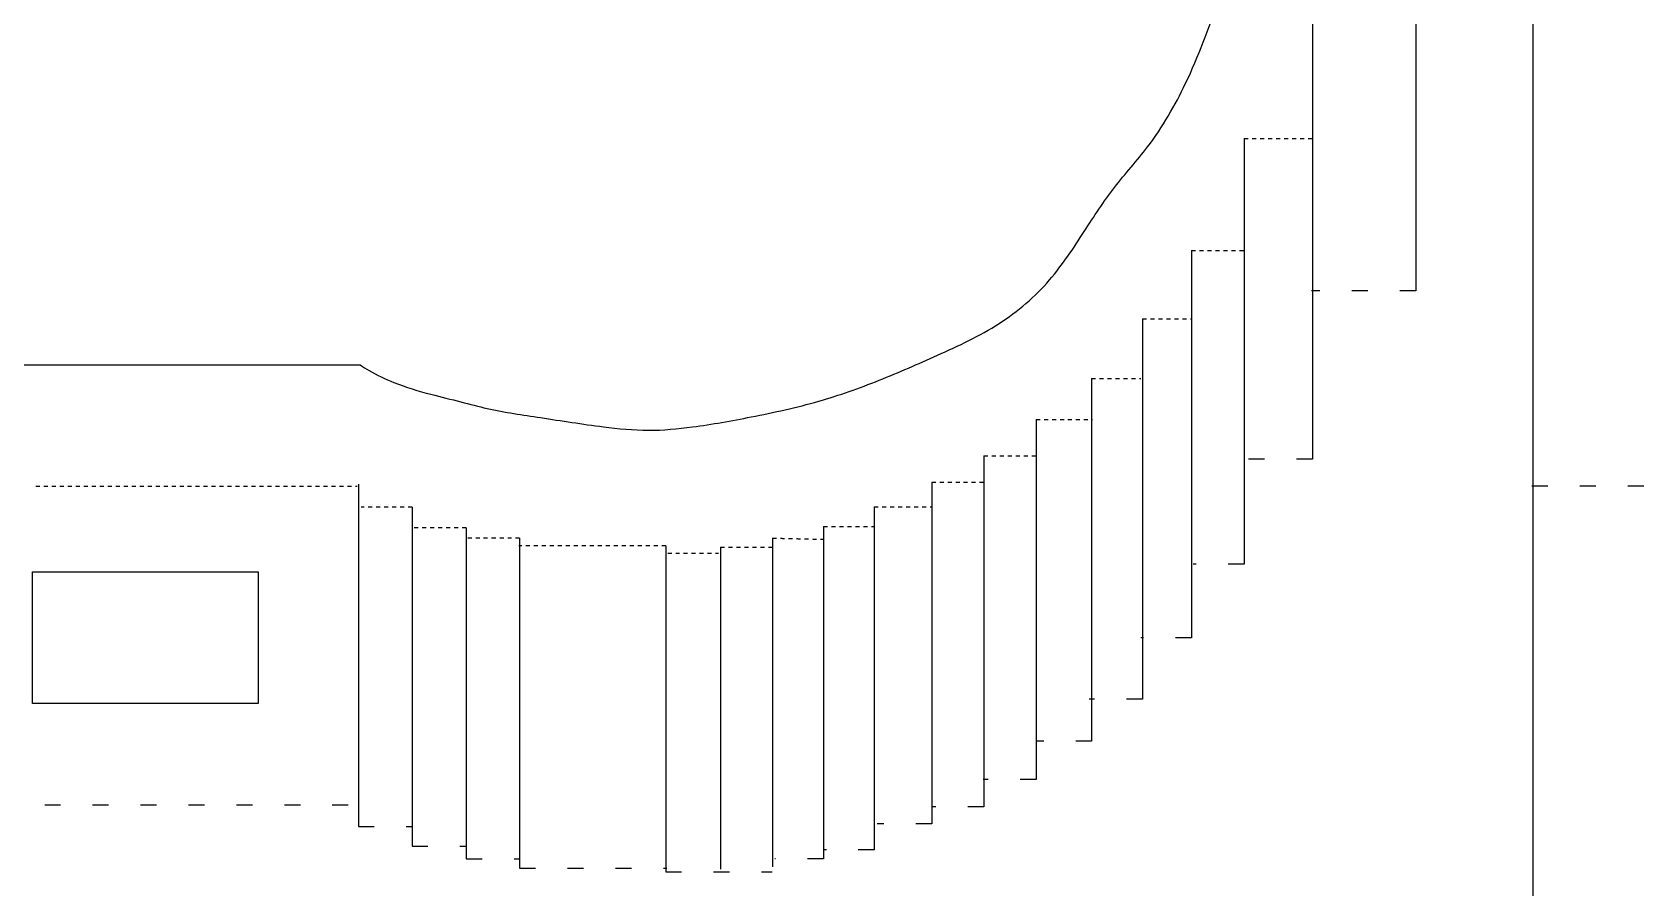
# Model space of a CAD drawing. Extents: x 2 to 209, y 15 to 256.
# Drawn here: x 101.8 to 208.7, y 122.9 to 179.7 of the extents above; entities that cross this region are included whole.
import ezdxf

# ---------------------------------------------------------------- set-up
doc = ezdxf.new("R2010")
doc.units = 0
for name, color, linetype in [('blue', 7, 'CONTINUOUS'), ('Layer_1', 7, 'CONTINUOUS'), ('red', 7, 'CONTINUOUS')]:
    doc.layers.add(name, color=color, linetype=linetype)

msp = doc.modelspace()

# ---------------------------------------------------------------- linework, layer by layer
at = {"layer": 'blue', "color": 5}
for points, knots in [([(187.219, 162.54), (187.117062, 162.54), (186.949778, 162.54), (186.759444, 162.54), (186.671049, 162.54), (186.648, 162.54)], [0, 0, 0, 0, 0.305815, 0.501852, 0.571, 0.571, 0.571, 0.571]), ([(190.401, 162.54), (190.282506, 162.54), (190.045889, 162.54), (189.692556, 162.54), (189.457716, 162.54), (189.341, 162.54)], [0, 0, 0, 0, 0.355481, 0.709852, 1.06, 1.06, 1.06, 1.06]), ([(193.58, 162.54), (193.53558, 162.54), (193.368222, 162.54), (193.014889, 162.54), (192.705975, 162.54), (192.52, 162.54)], [0, 0, 0, 0, 0.133259, 0.502074, 1.06, 1.06, 1.06, 1.06]), ([(183.541, 151.38), (183.405543, 151.38), (183.150556, 151.38), (182.797222, 151.38), (182.579346, 151.38), (182.481, 151.38)], [0, 0, 0, 0, 0.40637, 0.764963, 1.06, 1.06, 1.06, 1.06]), ([(186.721, 151.38), (186.674877, 151.38), (186.504111, 151.38), (186.150778, 151.38), (185.843568, 151.38), (185.661, 151.38)], [0, 0, 0, 0, 0.13837, 0.512296, 1.06, 1.06, 1.06, 1.06]), ([(201.28, 149.605), (201.323605, 149.605), (201.489333, 149.605), (201.842667, 149.605), (202.152395, 149.605), (202.34, 149.605)], [0, 0, 0, 0, 0.130815, 0.497185, 1.06, 1.06, 1.06, 1.06]), ([(204.46, 149.605), (204.57621, 149.605), (204.810556, 149.605), (205.164222, 149.605), (205.401679, 149.605), (205.521, 149.605)], [0, 0, 0, 0, 0.34863, 0.703037, 1.061, 1.061, 1.061, 1.061]), ([(207.64, 149.605), (207.763753, 149.605), (208.005556, 149.605), (208.358889, 149.605), (208.588469, 149.605), (208.7, 149.605)], [0, 0, 0, 0, 0.371259, 0.725407, 1.06, 1.06, 1.06, 1.06]), ([(179.006, 144.404), (178.968531, 144.404), (178.907222, 144.404), (178.837556, 144.404), (178.805358, 144.404), (178.797, 144.404)], [0, 0, 0, 0, 0.112407, 0.183926, 0.209, 0.209, 0.209, 0.209]), ([(182.187, 144.404), (182.139012, 144.404), (181.964444, 144.404), (181.610778, 144.404), (181.305099, 144.404), (181.126, 144.404)], [0, 0, 0, 0, 0.143963, 0.523704, 1.061, 1.061, 1.061, 1.061]), ([(175.52, 139.521), (175.488753, 139.521), (175.437889, 139.521), (175.380222, 139.521), (175.353802, 139.521), (175.347, 139.521)], [0, 0, 0, 0, 0.093741, 0.152593, 0.173, 0.173, 0.173, 0.173]), ([(178.699, 139.521), (178.651025, 139.521), (178.476556, 139.521), (178.123222, 139.521), (177.817864, 139.521), (177.639, 139.521)], [0, 0, 0, 0, 0.143926, 0.523407, 1.06, 1.06, 1.06, 1.06]), ([(172.265, 135.452), (172.203074, 135.452), (172.101222, 135.452), (171.985222, 135.452), (171.931148, 135.452), (171.917, 135.452)], [0, 0, 0, 0, 0.185778, 0.305556, 0.348, 0.348, 0.348, 0.348]), ([(175.444, 135.452), (175.396309, 135.452), (175.222333, 135.452), (174.868667, 135.452), (174.562691, 135.452), (174.383, 135.452)], [0, 0, 0, 0, 0.143074, 0.521926, 1.061, 1.061, 1.061, 1.061]), ([(168.892, 132.662), (168.80542, 132.662), (168.662111, 132.662), (168.498444, 132.662), (168.421358, 132.662), (168.401, 132.662)], [0, 0, 0, 0, 0.259741, 0.429926, 0.491, 0.491, 0.491, 0.491]), ([(172.073, 132.662), (172.025617, 132.662), (171.852333, 132.662), (171.499, 132.662), (171.193049, 132.662), (171.013, 132.662)], [0, 0, 0, 0, 0.142148, 0.519852, 1.06, 1.06, 1.06, 1.06]), ([(165.203, 130.131), (165.146568, 130.131), (165.053778, 130.131), (164.948111, 130.131), (164.898877, 130.131), (164.886, 130.131)], [0, 0, 0, 0, 0.169296, 0.27837, 0.317, 0.317, 0.317, 0.317]), ([(168.383, 130.131), (168.335235, 130.131), (168.161111, 130.131), (167.807444, 130.131), (167.501543, 130.131), (167.322, 130.131)], [0, 0, 0, 0, 0.143296, 0.52237, 1.061, 1.061, 1.061, 1.061]), ([(102.619, 128.44), (102.737123, 128.44), (102.973, 128.44), (103.326333, 128.44), (103.561543, 128.44), (103.679, 128.44)], [0, 0, 0, 0, 0.35437, 0.70763, 1.06, 1.06, 1.06, 1.06]), ([(105.799, 128.44), (105.917333, 128.44), (106.153333, 128.44), (106.506333, 128.44), (106.741, 128.44), (106.858, 128.44)], [0, 0, 0, 0, 0.355, 0.708, 1.059, 1.059, 1.059, 1.059]), ([(108.978, 128.44), (109.096802, 128.44), (109.333444, 128.44), (109.687111, 128.44), (109.921975, 128.44), (110.039, 128.44)], [0, 0, 0, 0, 0.356407, 0.709926, 1.061, 1.061, 1.061, 1.061]), ([(112.16, 128.44), (112.279086, 128.44), (112.516, 128.44), (112.869333, 128.44), (113.10358, 128.44), (113.22, 128.44)], [0, 0, 0, 0, 0.357259, 0.710741, 1.06, 1.06, 1.06, 1.06]), ([(115.339, 128.44), (115.458988, 128.44), (115.696889, 128.44), (116.050556, 128.44), (116.284235, 128.44), (116.4, 128.44)], [0, 0, 0, 0, 0.359963, 0.713704, 1.061, 1.061, 1.061, 1.061]), ([(118.519, 128.44), (118.640679, 128.44), (118.880111, 128.44), (119.233444, 128.44), (119.465099, 128.44), (119.579, 128.44)], [0, 0, 0, 0, 0.365037, 0.718296, 1.06, 1.06, 1.06, 1.06]), ([(121.698, 128.44), (121.830716, 128.44), (122.081333, 128.44), (122.434667, 128.44), (122.655284, 128.44), (122.758, 128.44)], [0, 0, 0, 0, 0.398148, 0.751852, 1.06, 1.06, 1.06, 1.06]), ([(161.742, 128.315), (161.694975, 128.315), (161.617889, 128.315), (161.530222, 128.315), (161.48958, 128.315), (161.479, 128.315)], [0, 0, 0, 0, 0.141074, 0.231259, 0.263, 0.263, 0.263, 0.263]), ([(164.922, 128.315), (164.874247, 128.315), (164.700222, 128.315), (164.346889, 128.315), (164.041309, 128.315), (163.862, 128.315)], [0, 0, 0, 0, 0.143259, 0.522074, 1.06, 1.06, 1.06, 1.06]), ([(123.428, 127.012), (123.475519, 127.012), (123.649, 127.012), (124.002, 127.012), (124.307481, 127.012), (124.487, 127.012)], [0, 0, 0, 0, 0.142556, 0.520444, 1.059, 1.059, 1.059, 1.059]), ([(126.609, 127.012), (126.678111, 127.012), (126.792111, 127.012), (126.922111, 127.012), (126.983, 127.012), (126.999, 127.012)], [0, 0, 0, 0, 0.207333, 0.342, 0.39, 0.39, 0.39, 0.39]), ([(158.283, 127.19), (158.207346, 127.19), (158.082333, 127.19), (157.939667, 127.19), (157.872654, 127.19), (157.855, 127.19)], [0, 0, 0, 0, 0.226963, 0.375037, 0.428, 0.428, 0.428, 0.428]), ([(161.462, 127.19), (161.414543, 127.19), (161.241111, 127.19), (160.887778, 127.19), (160.581901, 127.19), (160.402, 127.19)], [0, 0, 0, 0, 0.14237, 0.520296, 1.06, 1.06, 1.06, 1.06]), ([(126.987, 125.71), (127.034531, 125.71), (127.208111, 125.71), (127.561444, 125.71), (127.867247, 125.71), (128.047, 125.71)], [0, 0, 0, 0, 0.142593, 0.520741, 1.06, 1.06, 1.06, 1.06]), ([(130.166, 125.71), (130.235025, 125.71), (130.348778, 125.71), (130.478444, 125.71), (130.539086, 125.71), (130.555, 125.71)], [0, 0, 0, 0, 0.207074, 0.341259, 0.389, 0.389, 0.389, 0.389]), ([(154.475, 125.46), (154.450593, 125.46), (154.410889, 125.46), (154.365889, 125.46), (154.345296, 125.46), (154.34, 125.46)], [0, 0, 0, 0, 0.073222, 0.119111, 0.135, 0.135, 0.135, 0.135]), ([(157.656, 125.46), (157.607938, 125.46), (157.433222, 125.46), (157.079556, 125.46), (156.773951, 125.46), (156.595, 125.46)], [0, 0, 0, 0, 0.144185, 0.524148, 1.061, 1.061, 1.061, 1.061]), ([(130.58, 124.855), (130.627605, 124.855), (130.801333, 124.855), (131.154667, 124.855), (131.460395, 124.855), (131.64, 124.855)], [0, 0, 0, 0, 0.142815, 0.521185, 1.06, 1.06, 1.06, 1.06]), ([(133.761, 124.855), (133.823333, 124.855), (133.926, 124.855), (134.043, 124.855), (134.097667, 124.855), (134.112, 124.855)], [0, 0, 0, 0, 0.187, 0.308, 0.351, 0.351, 0.351, 0.351]), ([(134.127, 124.249), (134.170296, 124.249), (134.335333, 124.249), (134.688333, 124.249), (134.998037, 124.249), (135.186, 124.249)], [0, 0, 0, 0, 0.129889, 0.495111, 1.059, 1.059, 1.059, 1.059]), ([(137.306, 124.249), (137.421901, 124.249), (137.655778, 124.249), (138.009111, 124.249), (138.246543, 124.249), (138.366, 124.249)], [0, 0, 0, 0, 0.347704, 0.70163, 1.06, 1.06, 1.06, 1.06]), ([(140.486, 124.249), (140.607531, 124.249), (140.847111, 124.249), (141.200444, 124.249), (141.432247, 124.249), (141.546, 124.249)], [0, 0, 0, 0, 0.364593, 0.718741, 1.06, 1.06, 1.06, 1.06]), ([(143.666, 124.249), (143.707395, 124.249), (143.774333, 124.249), (143.85, 124.249), (143.884272, 124.249), (143.893, 124.249)], [0, 0, 0, 0, 0.124185, 0.200815, 0.227, 0.227, 0.227, 0.227]), ([(151.102, 124.855), (151.093494, 124.855), (151.079667, 124.855), (151.064, 124.855), (151.05684, 124.855), (151.055, 124.855)], [0, 0, 0, 0, 0.025519, 0.041481, 0.047, 0.047, 0.047, 0.047]), ([(154.282, 124.855), (154.233802, 124.855), (154.058889, 124.855), (153.705556, 124.855), (153.40042, 124.855), (153.222, 124.855)], [0, 0, 0, 0, 0.144593, 0.524741, 1.06, 1.06, 1.06, 1.06]), ([(143.815, 123.99), (143.862235, 123.99), (144.035222, 123.99), (144.388556, 123.99), (144.694654, 123.99), (144.875, 123.99)], [0, 0, 0, 0, 0.141704, 0.518963, 1.06, 1.06, 1.06, 1.06]), ([(146.996, 123.99), (147.100716, 123.99), (147.274889, 123.99), (147.474222, 123.99), (147.588012, 123.99), (147.685667, 123.99), (147.839333, 123.99), (147.973827, 123.99), (148.055, 123.99)], [0, 0, 0, 0, 0.314148, 0.522519, 0.598, 0.655519, 0.815481, 1.059, 1.059, 1.059, 1.059]), ([(150.175, 123.99), (150.296173, 123.99), (150.499556, 123.99), (150.733222, 123.99), (150.845716, 123.99), (150.876, 123.99)], [0, 0, 0, 0, 0.363519, 0.610148, 0.701, 0.701, 0.701, 0.701])]:
    msp.add_open_spline(points, degree=3, knots=knots, dxfattribs=at)
at = {"layer": 'Layer_1', "color": 7}
for points in [[(201.348894, 230.866627), (201.348894, 68.61696), (198.072864, 68.61696), (198.072864, 42.23631)], [(175.676544, 209.39211), (193.580184, 209.39211), (193.580184, 162.54036)], [(186.721004, 183.69922), (186.721004, 151.37964)], [(182.186964, 172.65476), (182.186964, 144.4042)], [(178.699234, 165.21428), (178.699234, 139.52138)], [(175.444024, 160.68024), (175.444024, 135.45237)], [(65.461807, 151.07225), (65.461807, 157.62006), (123.547204, 157.62006)], [(172.072564, 156.72749), (172.072564, 132.6622)], [(168.382594, 154.00678), (168.382594, 130.13143)], [(164.922394, 151.58464), (164.922394, 128.31482)], [(123.428074, 149.70964), (123.428074, 127.01157)], [(161.462194, 149.85455), (161.462194, 127.19026)], [(126.986854, 148.19065), (126.986854, 125.70958)], [(157.655984, 148.21095), (157.655984, 125.46016)], [(130.579944, 146.82688), (130.579944, 124.85463)], [(154.282294, 146.91338), (154.282294, 124.85463)], [(134.126644, 146.13484), (134.126644, 124.24909)], [(143.815194, 145.61581), (143.815194, 123.98958)], [(147.448404, 145.5293), (147.448404, 124.16259)], [(150.908604, 146.13484), (150.908604, 124.3356)]]:
    msp.add_lwpolyline(points, dxfattribs=at)
msp.add_lwpolyline([(116.787914, 143.89408), (116.787914, 135.17072), (101.814994, 135.17072), (101.814994, 143.89408)], close=True, dxfattribs=at)
msp.add_open_spline([(123.547204, 157.62006), (123.745196, 157.495998), (124.458631, 157.048957), (125.998457, 156.308014), (128.070044, 155.704451), (130.15305, 155.20093), (132.552959, 154.558616), (135.726709, 154.110848), (139.272733, 153.537529), (142.644032, 153.194353), (145.93708, 153.506444), (149.702493, 154.194871), (153.880946, 155.091727), (157.986862, 156.554936), (161.961414, 158.31029), (165.992459, 160.149679), (169.336274, 163.025675), (171.513421, 166.361665), (173.495297, 169.440794), (176.195521, 172.380861), (178.594962, 176.55703), (180.304655, 181.22572), (181.627791, 185.114942), (182.05657, 187.932891), (182.235968, 189.951131), (182.309657, 191.600724), (182.265198, 192.812691), (182.199008, 193.586669), (182.149752, 193.975527), (182.135954, 194.08446)], degree=3, knots=[0, 0, 0, 0, 0.700885, 2.525541, 5.102249, 7.155592, 8.958514, 12.549365, 16.75205, 19.749211, 22.676876, 26.633579, 31.238871, 35.476277, 39.677353, 44.287168, 48.711252, 52.669907, 56.197108, 59.68276, 64.601194, 70.512612, 74.598999, 76.882879, 79.042637, 80.678354, 81.831955, 82.678412, 83.00781, 83.00781, 83.00781, 83.00781], dxfattribs=at)
at = {"layer": 'red', "color": 1}
for points, knots in [([(182.187, 172.655), (182.197531, 172.655), (182.238222, 172.655), (182.326556, 172.655), (182.404358, 172.655), (182.452, 172.655)], [0, 0, 0, 0, 0.031593, 0.122074, 0.265, 0.265, 0.265, 0.265]), ([(182.718, 172.655), (182.745778, 172.655), (182.802889, 172.655), (182.890889, 172.655), (182.951111, 172.655), (182.982, 172.655)], [0, 0, 0, 0, 0.083333, 0.171333, 0.264, 0.264, 0.264, 0.264]), ([(183.246, 172.655), (183.274741, 172.655), (183.332889, 172.655), (183.420889, 172.655), (183.480148, 172.655), (183.51, 172.655)], [0, 0, 0, 0, 0.086222, 0.174444, 0.264, 0.264, 0.264, 0.264]), ([(183.776, 172.655), (183.805111, 172.655), (183.863556, 172.655), (183.951556, 172.655), (184.010444, 172.655), (184.04, 172.655)], [0, 0, 0, 0, 0.087333, 0.175333, 0.264, 0.264, 0.264, 0.264]), ([(184.306, 172.655), (184.33542, 172.655), (184.394333, 172.655), (184.482667, 172.655), (184.54158, 172.655), (184.571, 172.655)], [0, 0, 0, 0, 0.088259, 0.176741, 0.265, 0.265, 0.265, 0.265]), ([(184.836, 172.655), (184.865642, 172.655), (184.924778, 172.655), (185.013111, 172.655), (185.071802, 172.655), (185.101, 172.655)], [0, 0, 0, 0, 0.088926, 0.177407, 0.265, 0.265, 0.265, 0.265]), ([(185.366, 172.655), (185.396099, 172.655), (185.455778, 172.655), (185.544444, 172.655), (185.603012, 172.655), (185.632, 172.655)], [0, 0, 0, 0, 0.090296, 0.179037, 0.266, 0.266, 0.266, 0.266]), ([(185.898, 172.655), (185.928753, 172.655), (185.989, 172.655), (186.077333, 172.655), (186.134914, 172.655), (186.163, 172.655)], [0, 0, 0, 0, 0.092259, 0.180741, 0.265, 0.265, 0.265, 0.265]), ([(186.429, 172.655), (186.464926, 172.655), (186.530333, 172.655), (186.618333, 172.655), (186.670407, 172.655), (186.693, 172.655)], [0, 0, 0, 0, 0.107778, 0.196222, 0.264, 0.264, 0.264, 0.264]), ([(178.699, 165.214), (178.709593, 165.214), (178.750333, 165.214), (178.838333, 165.214), (178.915741, 165.214), (178.963, 165.214)], [0, 0, 0, 0, 0.031778, 0.122222, 0.264, 0.264, 0.264, 0.264]), ([(179.228, 165.214), (179.256086, 165.214), (179.313667, 165.214), (179.402, 165.214), (179.462247, 165.214), (179.493, 165.214)], [0, 0, 0, 0, 0.084259, 0.172741, 0.265, 0.265, 0.265, 0.265]), ([(179.758, 165.214), (179.786975, 165.214), (179.845444, 165.214), (179.933778, 165.214), (179.993136, 165.214), (180.023, 165.214)], [0, 0, 0, 0, 0.086926, 0.175407, 0.265, 0.265, 0.265, 0.265]), ([(180.288, 165.214), (180.317432, 165.214), (180.376444, 165.214), (180.465111, 165.214), (180.524346, 165.214), (180.554, 165.214)], [0, 0, 0, 0, 0.088296, 0.177037, 0.266, 0.266, 0.266, 0.266]), ([(180.819, 165.214), (180.84863, 165.214), (180.907667, 165.214), (180.995667, 165.214), (181.054037, 165.214), (181.083, 165.214)], [0, 0, 0, 0, 0.088889, 0.177111, 0.264, 0.264, 0.264, 0.264]), ([(181.349, 165.214), (181.379753, 165.214), (181.44, 165.214), (181.528333, 165.214), (181.585914, 165.214), (181.614, 165.214)], [0, 0, 0, 0, 0.092259, 0.180741, 0.265, 0.265, 0.265, 0.265]), ([(181.879, 165.214), (181.917383, 165.214), (181.985556, 165.214), (182.073889, 165.214), (182.12384, 165.214), (182.144, 165.214)], [0, 0, 0, 0, 0.115148, 0.204519, 0.265, 0.265, 0.265, 0.265]), ([(175.444, 160.68), (175.454679, 160.68), (175.495667, 160.68), (175.584, 160.68), (175.661654, 160.68), (175.709, 160.68)], [0, 0, 0, 0, 0.032037, 0.122963, 0.265, 0.265, 0.265, 0.265]), ([(175.975, 160.68), (176.003086, 160.68), (176.060667, 160.68), (176.149, 160.68), (176.209247, 160.68), (176.24, 160.68)], [0, 0, 0, 0, 0.084259, 0.172741, 0.265, 0.265, 0.265, 0.265]), ([(176.505, 160.68), (176.534123, 160.68), (176.592667, 160.68), (176.681, 160.68), (176.74021, 160.68), (176.77, 160.68)], [0, 0, 0, 0, 0.08737, 0.17563, 0.265, 0.265, 0.265, 0.265]), ([(177.035, 160.68), (177.064407, 160.68), (177.123222, 160.68), (177.211222, 160.68), (177.269815, 160.68), (177.299, 160.68)], [0, 0, 0, 0, 0.088222, 0.176444, 0.264, 0.264, 0.264, 0.264]), ([(177.564, 160.68), (177.594086, 160.68), (177.653667, 160.68), (177.742, 160.68), (177.800247, 160.68), (177.829, 160.68)], [0, 0, 0, 0, 0.090259, 0.178741, 0.265, 0.265, 0.265, 0.265]), ([(178.094, 160.68), (178.125407, 160.68), (178.186222, 160.68), (178.274222, 160.68), (178.330815, 160.68), (178.358, 160.68)], [0, 0, 0, 0, 0.094222, 0.182444, 0.264, 0.264, 0.264, 0.264]), ([(178.623, 160.68), (178.637383, 160.68), (178.660667, 160.68), (178.687, 160.68), (178.698951, 160.68), (178.702, 160.68)], [0, 0, 0, 0, 0.043148, 0.069852, 0.079, 0.079, 0.079, 0.079]), ([(172.073, 156.727), (172.083679, 156.727), (172.124667, 156.727), (172.213, 156.727), (172.290654, 156.727), (172.338, 156.727)], [0, 0, 0, 0, 0.032037, 0.122963, 0.265, 0.265, 0.265, 0.265]), ([(172.603, 156.727), (172.631173, 156.727), (172.689, 156.727), (172.777667, 156.727), (172.83816, 156.727), (172.869, 156.727)], [0, 0, 0, 0, 0.084519, 0.173481, 0.266, 0.266, 0.266, 0.266]), ([(173.134, 156.727), (173.162975, 156.727), (173.221444, 156.727), (173.309778, 156.727), (173.369136, 156.727), (173.399, 156.727)], [0, 0, 0, 0, 0.086926, 0.175407, 0.265, 0.265, 0.265, 0.265]), ([(173.664, 156.727), (173.693407, 156.727), (173.752222, 156.727), (173.840222, 156.727), (173.898815, 156.727), (173.928, 156.727)], [0, 0, 0, 0, 0.088222, 0.176444, 0.264, 0.264, 0.264, 0.264]), ([(174.193, 156.727), (174.223086, 156.727), (174.282667, 156.727), (174.371, 156.727), (174.429247, 156.727), (174.458, 156.727)], [0, 0, 0, 0, 0.090259, 0.178741, 0.265, 0.265, 0.265, 0.265]), ([(174.724, 156.727), (174.755333, 156.727), (174.816, 156.727), (174.904, 156.727), (174.960667, 156.727), (174.988, 156.727)], [0, 0, 0, 0, 0.094, 0.182, 0.264, 0.264, 0.264, 0.264]), ([(175.253, 156.727), (175.267383, 156.727), (175.290667, 156.727), (175.317, 156.727), (175.328951, 156.727), (175.332, 156.727)], [0, 0, 0, 0, 0.043148, 0.069852, 0.079, 0.079, 0.079, 0.079]), ([(168.383, 154.007), (168.393605, 154.007), (168.434444, 154.007), (168.522778, 154.007), (168.600506, 154.007), (168.648, 154.007)], [0, 0, 0, 0, 0.031815, 0.122519, 0.265, 0.265, 0.265, 0.265]), ([(168.913, 154.007), (168.940864, 154.007), (168.998222, 154.007), (169.086556, 154.007), (169.147025, 154.007), (169.178, 154.007)], [0, 0, 0, 0, 0.083593, 0.172074, 0.265, 0.265, 0.265, 0.265]), ([(169.443, 154.007), (169.471988, 154.007), (169.530556, 154.007), (169.619222, 154.007), (169.678901, 154.007), (169.709, 154.007)], [0, 0, 0, 0, 0.086963, 0.175704, 0.266, 0.266, 0.266, 0.266]), ([(169.974, 154.007), (170.003198, 154.007), (170.061889, 154.007), (170.150222, 154.007), (170.209358, 154.007), (170.239, 154.007)], [0, 0, 0, 0, 0.087593, 0.176074, 0.265, 0.265, 0.265, 0.265]), ([(170.503, 154.007), (170.532642, 154.007), (170.591778, 154.007), (170.680111, 154.007), (170.738802, 154.007), (170.768, 154.007)], [0, 0, 0, 0, 0.088926, 0.177407, 0.265, 0.265, 0.265, 0.265]), ([(171.033, 154.007), (171.063074, 154.007), (171.122556, 154.007), (171.210556, 154.007), (171.268481, 154.007), (171.297, 154.007)], [0, 0, 0, 0, 0.090222, 0.178444, 0.264, 0.264, 0.264, 0.264]), ([(171.561, 154.007), (171.592864, 154.007), (171.654222, 154.007), (171.742556, 154.007), (171.799025, 154.007), (171.826, 154.007)], [0, 0, 0, 0, 0.095593, 0.184074, 0.265, 0.265, 0.265, 0.265]), ([(172.093, 154.007), (172.099753, 154.007), (172.110667, 154.007), (172.123, 154.007), (172.12858, 154.007), (172.13, 154.007)], [0, 0, 0, 0, 0.020259, 0.032741, 0.037, 0.037, 0.037, 0.037]), ([(164.922, 151.585), (164.932679, 151.585), (164.973667, 151.585), (165.062, 151.585), (165.139654, 151.585), (165.187, 151.585)], [0, 0, 0, 0, 0.032037, 0.122963, 0.265, 0.265, 0.265, 0.265]), ([(165.452, 151.585), (165.480099, 151.585), (165.537778, 151.585), (165.626444, 151.585), (165.687012, 151.585), (165.718, 151.585)], [0, 0, 0, 0, 0.084296, 0.173037, 0.266, 0.266, 0.266, 0.266]), ([(165.982, 151.585), (166.011136, 151.585), (166.069778, 151.585), (166.158444, 151.585), (166.217975, 151.585), (166.248, 151.585)], [0, 0, 0, 0, 0.087407, 0.175926, 0.266, 0.266, 0.266, 0.266]), ([(166.512, 151.585), (166.54142, 151.585), (166.600333, 151.585), (166.688667, 151.585), (166.74758, 151.585), (166.777, 151.585)], [0, 0, 0, 0, 0.088259, 0.176741, 0.265, 0.265, 0.265, 0.265]), ([(167.043, 151.585), (167.072778, 151.585), (167.131889, 151.585), (167.219889, 151.585), (167.278111, 151.585), (167.307, 151.585)], [0, 0, 0, 0, 0.089333, 0.177333, 0.264, 0.264, 0.264, 0.264]), ([(167.573, 151.585), (167.603753, 151.585), (167.664, 151.585), (167.752333, 151.585), (167.809914, 151.585), (167.838, 151.585)], [0, 0, 0, 0, 0.092259, 0.180741, 0.265, 0.265, 0.265, 0.265]), ([(168.103, 151.585), (168.142259, 151.585), (168.211222, 151.585), (168.299222, 151.585), (168.347963, 151.585), (168.367, 151.585)], [0, 0, 0, 0, 0.117778, 0.206889, 0.264, 0.264, 0.264, 0.264]), ([(161.462, 149.855), (161.472679, 149.855), (161.513667, 149.855), (161.602, 149.855), (161.679654, 149.855), (161.727, 149.855)], [0, 0, 0, 0, 0.032037, 0.122963, 0.265, 0.265, 0.265, 0.265]), ([(161.992, 149.855), (162.020086, 149.855), (162.077667, 149.855), (162.166, 149.855), (162.226247, 149.855), (162.257, 149.855)], [0, 0, 0, 0, 0.084259, 0.172741, 0.265, 0.265, 0.265, 0.265]), ([(162.522, 149.855), (162.551136, 149.855), (162.609778, 149.855), (162.698444, 149.855), (162.757975, 149.855), (162.788, 149.855)], [0, 0, 0, 0, 0.087407, 0.175926, 0.266, 0.266, 0.266, 0.266]), ([(163.053, 149.855), (163.08242, 149.855), (163.141333, 149.855), (163.229667, 149.855), (163.28858, 149.855), (163.318, 149.855)], [0, 0, 0, 0, 0.088259, 0.176741, 0.265, 0.265, 0.265, 0.265]), ([(163.582, 149.855), (163.61179, 149.855), (163.671, 149.855), (163.759333, 149.855), (163.817877, 149.855), (163.847, 149.855)], [0, 0, 0, 0, 0.08937, 0.17763, 0.265, 0.265, 0.265, 0.265]), ([(164.112, 149.855), (164.142679, 149.855), (164.202778, 149.855), (164.291111, 149.855), (164.348765, 149.855), (164.377, 149.855)], [0, 0, 0, 0, 0.092037, 0.180296, 0.265, 0.265, 0.265, 0.265]), ([(164.642, 149.855), (164.679432, 149.855), (164.746667, 149.855), (164.835333, 149.855), (164.886568, 149.855), (164.908, 149.855)], [0, 0, 0, 0, 0.112296, 0.201704, 0.266, 0.266, 0.266, 0.266]), ([(102.564, 149.587), (102.59358, 149.587), (102.652667, 149.587), (102.741333, 149.587), (102.80042, 149.587), (102.83, 149.587)], [0, 0, 0, 0, 0.088741, 0.177259, 0.266, 0.266, 0.266, 0.266]), ([(103.624, 149.587), (103.65342, 149.587), (103.712333, 149.587), (103.800667, 149.587), (103.85958, 149.587), (103.889, 149.587)], [0, 0, 0, 0, 0.088259, 0.176741, 0.265, 0.265, 0.265, 0.265]), ([(105.212, 149.587), (105.241568, 149.587), (105.300556, 149.587), (105.388889, 149.587), (105.447654, 149.587), (105.477, 149.587)], [0, 0, 0, 0, 0.088704, 0.176963, 0.265, 0.265, 0.265, 0.265]), ([(105.743, 149.587), (105.77258, 149.587), (105.831667, 149.587), (105.920333, 149.587), (105.97942, 149.587), (106.009, 149.587)], [0, 0, 0, 0, 0.088741, 0.177259, 0.266, 0.266, 0.266, 0.266]), ([(106.805, 149.587), (106.83458, 149.587), (106.893667, 149.587), (106.982333, 149.587), (107.04142, 149.587), (107.071, 149.587)], [0, 0, 0, 0, 0.088741, 0.177259, 0.266, 0.266, 0.266, 0.266]), ([(107.336, 149.587), (107.365568, 149.587), (107.424556, 149.587), (107.512889, 149.587), (107.571654, 149.587), (107.601, 149.587)], [0, 0, 0, 0, 0.088704, 0.176963, 0.265, 0.265, 0.265, 0.265]), ([(107.866, 149.587), (107.895568, 149.587), (107.954556, 149.587), (108.042889, 149.587), (108.101654, 149.587), (108.131, 149.587)], [0, 0, 0, 0, 0.088704, 0.176963, 0.265, 0.265, 0.265, 0.265]), ([(108.396, 149.587), (108.425568, 149.587), (108.484556, 149.587), (108.572889, 149.587), (108.631654, 149.587), (108.661, 149.587)], [0, 0, 0, 0, 0.088704, 0.176963, 0.265, 0.265, 0.265, 0.265]), ([(109.455, 149.587), (109.484568, 149.587), (109.543556, 149.587), (109.631889, 149.587), (109.690654, 149.587), (109.72, 149.587)], [0, 0, 0, 0, 0.088704, 0.176963, 0.265, 0.265, 0.265, 0.265]), ([(109.985, 149.587), (110.014568, 149.587), (110.073556, 149.587), (110.161889, 149.587), (110.220654, 149.587), (110.25, 149.587)], [0, 0, 0, 0, 0.088704, 0.176963, 0.265, 0.265, 0.265, 0.265]), ([(111.045, 149.587), (111.074568, 149.587), (111.133556, 149.587), (111.221889, 149.587), (111.280654, 149.587), (111.31, 149.587)], [0, 0, 0, 0, 0.088704, 0.176963, 0.265, 0.265, 0.265, 0.265]), ([(111.575, 149.587), (111.604568, 149.587), (111.663556, 149.587), (111.751889, 149.587), (111.810654, 149.587), (111.84, 149.587)], [0, 0, 0, 0, 0.088704, 0.176963, 0.265, 0.265, 0.265, 0.265]), ([(112.104, 149.587), (112.133568, 149.587), (112.192556, 149.587), (112.280889, 149.587), (112.339654, 149.587), (112.369, 149.587)], [0, 0, 0, 0, 0.088704, 0.176963, 0.265, 0.265, 0.265, 0.265]), ([(112.634, 149.587), (112.663568, 149.587), (112.722556, 149.587), (112.810889, 149.587), (112.869654, 149.587), (112.899, 149.587)], [0, 0, 0, 0, 0.088704, 0.176963, 0.265, 0.265, 0.265, 0.265]), ([(113.164, 149.587), (113.193568, 149.587), (113.252556, 149.587), (113.340889, 149.587), (113.399654, 149.587), (113.429, 149.587)], [0, 0, 0, 0, 0.088704, 0.176963, 0.265, 0.265, 0.265, 0.265]), ([(113.694, 149.587), (113.723568, 149.587), (113.782556, 149.587), (113.870889, 149.587), (113.929654, 149.587), (113.959, 149.587)], [0, 0, 0, 0, 0.088704, 0.176963, 0.265, 0.265, 0.265, 0.265]), ([(114.224, 149.587), (114.25342, 149.587), (114.312333, 149.587), (114.400667, 149.587), (114.45958, 149.587), (114.489, 149.587)], [0, 0, 0, 0, 0.088259, 0.176741, 0.265, 0.265, 0.265, 0.265]), ([(114.755, 149.587), (114.784654, 149.587), (114.843889, 149.587), (114.932556, 149.587), (114.991568, 149.587), (115.021, 149.587)], [0, 0, 0, 0, 0.088963, 0.177704, 0.266, 0.266, 0.266, 0.266]), ([(115.286, 149.587), (115.315568, 149.587), (115.374556, 149.587), (115.462889, 149.587), (115.521654, 149.587), (115.551, 149.587)], [0, 0, 0, 0, 0.088704, 0.176963, 0.265, 0.265, 0.265, 0.265]), ([(115.816, 149.587), (115.845642, 149.587), (115.904778, 149.587), (115.993111, 149.587), (116.051802, 149.587), (116.081, 149.587)], [0, 0, 0, 0, 0.088926, 0.177407, 0.265, 0.265, 0.265, 0.265]), ([(116.347, 149.587), (116.376568, 149.587), (116.435556, 149.587), (116.523889, 149.587), (116.582654, 149.587), (116.612, 149.587)], [0, 0, 0, 0, 0.088704, 0.176963, 0.265, 0.265, 0.265, 0.265]), ([(116.877, 149.587), (116.906556, 149.587), (116.965444, 149.587), (117.053444, 149.587), (117.111889, 149.587), (117.141, 149.587)], [0, 0, 0, 0, 0.088667, 0.176667, 0.264, 0.264, 0.264, 0.264]), ([(117.406, 149.587), (117.435568, 149.587), (117.494556, 149.587), (117.582889, 149.587), (117.641654, 149.587), (117.671, 149.587)], [0, 0, 0, 0, 0.088704, 0.176963, 0.265, 0.265, 0.265, 0.265]), ([(117.935, 149.587), (117.96479, 149.587), (118.024, 149.587), (118.112333, 149.587), (118.170877, 149.587), (118.2, 149.587)], [0, 0, 0, 0, 0.08937, 0.17763, 0.265, 0.265, 0.265, 0.265]), ([(118.466, 149.587), (118.495642, 149.587), (118.554778, 149.587), (118.643111, 149.587), (118.701802, 149.587), (118.731, 149.587)], [0, 0, 0, 0, 0.088926, 0.177407, 0.265, 0.265, 0.265, 0.265]), ([(118.997, 149.587), (119.026642, 149.587), (119.085778, 149.587), (119.174111, 149.587), (119.232802, 149.587), (119.262, 149.587)], [0, 0, 0, 0, 0.088926, 0.177407, 0.265, 0.265, 0.265, 0.265]), ([(119.527, 149.587), (119.55679, 149.587), (119.616, 149.587), (119.704333, 149.587), (119.762877, 149.587), (119.792, 149.587)], [0, 0, 0, 0, 0.08937, 0.17763, 0.265, 0.265, 0.265, 0.265]), ([(120.056, 149.587), (120.08579, 149.587), (120.145, 149.587), (120.233333, 149.587), (120.291877, 149.587), (120.321, 149.587)], [0, 0, 0, 0, 0.08937, 0.17763, 0.265, 0.265, 0.265, 0.265]), ([(120.585, 149.587), (120.614778, 149.587), (120.673889, 149.587), (120.761889, 149.587), (120.820111, 149.587), (120.849, 149.587)], [0, 0, 0, 0, 0.089333, 0.177333, 0.264, 0.264, 0.264, 0.264]), ([(121.114, 149.587), (121.144012, 149.587), (121.203444, 149.587), (121.291778, 149.587), (121.350099, 149.587), (121.379, 149.587)], [0, 0, 0, 0, 0.090037, 0.178296, 0.265, 0.265, 0.265, 0.265]), ([(121.644, 149.587), (121.674235, 149.587), (121.733889, 149.587), (121.822222, 149.587), (121.880321, 149.587), (121.909, 149.587)], [0, 0, 0, 0, 0.090704, 0.178963, 0.265, 0.265, 0.265, 0.265]), ([(122.175, 149.587), (122.205679, 149.587), (122.265778, 149.587), (122.354111, 149.587), (122.411765, 149.587), (122.44, 149.587)], [0, 0, 0, 0, 0.092037, 0.180296, 0.265, 0.265, 0.265, 0.265]), ([(122.705, 149.587), (122.736778, 149.587), (122.797889, 149.587), (122.885889, 149.587), (122.942111, 149.587), (122.969, 149.587)], [0, 0, 0, 0, 0.095333, 0.183333, 0.264, 0.264, 0.264, 0.264]), ([(123.235, 149.587), (123.257864, 149.587), (123.294556, 149.587), (123.335889, 149.587), (123.354358, 149.587), (123.359, 149.587)], [0, 0, 0, 0, 0.068593, 0.110074, 0.124, 0.124, 0.124, 0.124]), ([(123.807, 148.191), (123.770494, 148.191), (123.710889, 148.191), (123.643222, 148.191), (123.612062, 148.191), (123.604, 148.191)], [0, 0, 0, 0, 0.109519, 0.178815, 0.203, 0.203, 0.203, 0.203]), ([(124.338, 148.191), (124.307025, 148.191), (124.246556, 148.191), (124.158222, 148.191), (124.100864, 148.191), (124.073, 148.191)], [0, 0, 0, 0, 0.092926, 0.181407, 0.265, 0.265, 0.265, 0.265]), ([(124.868, 148.191), (124.838136, 148.191), (124.778778, 148.191), (124.690444, 148.191), (124.631975, 148.191), (124.603, 148.191)], [0, 0, 0, 0, 0.089593, 0.178074, 0.265, 0.265, 0.265, 0.265]), ([(125.398, 148.191), (125.36858, 148.191), (125.309667, 148.191), (125.221333, 148.191), (125.16242, 148.191), (125.133, 148.191)], [0, 0, 0, 0, 0.088259, 0.176741, 0.265, 0.265, 0.265, 0.265]), ([(125.928, 148.191), (125.899025, 148.191), (125.840556, 148.191), (125.752222, 148.191), (125.692864, 148.191), (125.663, 148.191)], [0, 0, 0, 0, 0.086926, 0.175407, 0.265, 0.265, 0.265, 0.265]), ([(126.457, 148.191), (126.429, 148.191), (126.371667, 148.191), (126.283667, 148.191), (126.223667, 148.191), (126.193, 148.191)], [0, 0, 0, 0, 0.084, 0.172, 0.264, 0.264, 0.264, 0.264]), ([(126.987, 148.191), (126.976309, 148.191), (126.935222, 148.191), (126.846556, 148.191), (126.76858, 148.191), (126.721, 148.191)], [0, 0, 0, 0, 0.032074, 0.123259, 0.266, 0.266, 0.266, 0.266]), ([(157.656, 148.211), (157.666605, 148.211), (157.707444, 148.211), (157.795778, 148.211), (157.873506, 148.211), (157.921, 148.211)], [0, 0, 0, 0, 0.031815, 0.122519, 0.265, 0.265, 0.265, 0.265]), ([(158.187, 148.211), (158.214852, 148.211), (158.272111, 148.211), (158.360111, 148.211), (158.420259, 148.211), (158.451, 148.211)], [0, 0, 0, 0, 0.083556, 0.171778, 0.264, 0.264, 0.264, 0.264]), ([(158.716, 148.211), (158.744901, 148.211), (158.803222, 148.211), (158.891556, 148.211), (158.950988, 148.211), (158.981, 148.211)], [0, 0, 0, 0, 0.086704, 0.174963, 0.265, 0.265, 0.265, 0.265]), ([(159.247, 148.211), (159.276185, 148.211), (159.334778, 148.211), (159.422778, 148.211), (159.481593, 148.211), (159.511, 148.211)], [0, 0, 0, 0, 0.087556, 0.175778, 0.264, 0.264, 0.264, 0.264]), ([(159.775, 148.211), (159.804802, 148.211), (159.864111, 148.211), (159.952778, 148.211), (160.011642, 148.211), (160.041, 148.211)], [0, 0, 0, 0, 0.089407, 0.177926, 0.266, 0.266, 0.266, 0.266]), ([(160.306, 148.211), (160.336321, 148.211), (160.396222, 148.211), (160.484889, 148.211), (160.543235, 148.211), (160.572, 148.211)], [0, 0, 0, 0, 0.090963, 0.179704, 0.266, 0.266, 0.266, 0.266]), ([(160.836, 148.211), (160.867642, 148.211), (160.928778, 148.211), (161.017111, 148.211), (161.073802, 148.211), (161.101, 148.211)], [0, 0, 0, 0, 0.094926, 0.183407, 0.265, 0.265, 0.265, 0.265]), ([(161.366, 148.211), (161.380617, 148.211), (161.404222, 148.211), (161.430889, 148.211), (161.442938, 148.211), (161.446, 148.211)], [0, 0, 0, 0, 0.043852, 0.070815, 0.08, 0.08, 0.08, 0.08]), ([(127.4, 146.827), (127.367926, 146.827), (127.306444, 146.827), (127.218444, 146.827), (127.162519, 146.827), (127.136, 146.827)], [0, 0, 0, 0, 0.096222, 0.184444, 0.264, 0.264, 0.264, 0.264]), ([(127.929, 146.827), (127.898778, 146.827), (127.839222, 146.827), (127.751222, 146.827), (127.693444, 146.827), (127.665, 146.827)], [0, 0, 0, 0, 0.090667, 0.178667, 0.264, 0.264, 0.264, 0.264]), ([(128.459, 146.827), (128.429123, 146.827), (128.369667, 146.827), (128.281, 146.827), (128.22221, 146.827), (128.193, 146.827)], [0, 0, 0, 0, 0.08963, 0.17837, 0.266, 0.266, 0.266, 0.266]), ([(128.988, 146.827), (128.958815, 146.827), (128.900222, 146.827), (128.812222, 146.827), (128.753407, 146.827), (128.724, 146.827)], [0, 0, 0, 0, 0.087556, 0.175778, 0.264, 0.264, 0.264, 0.264]), ([(129.52, 146.827), (129.491012, 146.827), (129.432444, 146.827), (129.343778, 146.827), (129.284099, 146.827), (129.254, 146.827)], [0, 0, 0, 0, 0.086963, 0.175704, 0.266, 0.266, 0.266, 0.266]), ([(130.051, 146.827), (130.022901, 146.827), (129.965222, 146.827), (129.876556, 146.827), (129.815988, 146.827), (129.785, 146.827)], [0, 0, 0, 0, 0.084296, 0.173037, 0.266, 0.266, 0.266, 0.266]), ([(130.58, 146.827), (130.569395, 146.827), (130.528556, 146.827), (130.440222, 146.827), (130.362494, 146.827), (130.315, 146.827)], [0, 0, 0, 0, 0.031815, 0.122519, 0.265, 0.265, 0.265, 0.265]), ([(154.282, 146.913), (154.292679, 146.913), (154.333667, 146.913), (154.422, 146.913), (154.499654, 146.913), (154.547, 146.913)], [0, 0, 0, 0, 0.032037, 0.122963, 0.265, 0.265, 0.265, 0.265]), ([(154.812, 146.913), (154.840086, 146.913), (154.897667, 146.913), (154.986, 146.913), (155.046247, 146.913), (155.077, 146.913)], [0, 0, 0, 0, 0.084259, 0.172741, 0.265, 0.265, 0.265, 0.265]), ([(155.341, 146.913), (155.37021, 146.913), (155.429, 146.913), (155.517667, 146.913), (155.577123, 146.913), (155.607, 146.913)], [0, 0, 0, 0, 0.08763, 0.17637, 0.266, 0.266, 0.266, 0.266]), ([(155.873, 146.913), (155.90242, 146.913), (155.961333, 146.913), (156.049667, 146.913), (156.10858, 146.913), (156.138, 146.913)], [0, 0, 0, 0, 0.088259, 0.176741, 0.265, 0.265, 0.265, 0.265]), ([(156.402, 146.913), (156.431852, 146.913), (156.491111, 146.913), (156.579111, 146.913), (156.637259, 146.913), (156.666, 146.913)], [0, 0, 0, 0, 0.089556, 0.177778, 0.264, 0.264, 0.264, 0.264]), ([(156.931, 146.913), (156.962432, 146.913), (157.023444, 146.913), (157.112111, 146.913), (157.169346, 146.913), (157.197, 146.913)], [0, 0, 0, 0, 0.094296, 0.183037, 0.266, 0.266, 0.266, 0.266]), ([(157.462, 146.913), (157.487605, 146.913), (157.529333, 146.913), (157.576667, 146.913), (157.598395, 146.913), (157.604, 146.913)], [0, 0, 0, 0, 0.076815, 0.125185, 0.142, 0.142, 0.142, 0.142]), ([(130.946, 146.135), (130.91184, 146.135), (130.848111, 146.135), (130.759778, 146.135), (130.705605, 146.135), (130.681, 146.135)], [0, 0, 0, 0, 0.102481, 0.191185, 0.265, 0.265, 0.265, 0.265]), ([(131.476, 146.135), (131.445469, 146.135), (131.385444, 146.135), (131.297111, 146.135), (131.239309, 146.135), (131.211, 146.135)], [0, 0, 0, 0, 0.091593, 0.180074, 0.265, 0.265, 0.265, 0.265]), ([(132.005, 146.135), (131.975358, 146.135), (131.916222, 146.135), (131.827889, 146.135), (131.769198, 146.135), (131.74, 146.135)], [0, 0, 0, 0, 0.088926, 0.177407, 0.265, 0.265, 0.265, 0.265]), ([(132.537, 146.135), (132.507346, 146.135), (132.448111, 146.135), (132.359444, 146.135), (132.300432, 146.135), (132.271, 146.135)], [0, 0, 0, 0, 0.088963, 0.177704, 0.266, 0.266, 0.266, 0.266]), ([(133.068, 146.135), (133.039012, 146.135), (132.980444, 146.135), (132.891778, 146.135), (132.832099, 146.135), (132.802, 146.135)], [0, 0, 0, 0, 0.086963, 0.175704, 0.266, 0.266, 0.266, 0.266]), ([(133.597, 146.135), (133.569, 146.135), (133.511667, 146.135), (133.423667, 146.135), (133.363667, 146.135), (133.333, 146.135)], [0, 0, 0, 0, 0.084, 0.172, 0.264, 0.264, 0.264, 0.264]), ([(134.127, 146.135), (134.116309, 146.135), (134.075222, 146.135), (133.986556, 146.135), (133.90858, 146.135), (133.861, 146.135)], [0, 0, 0, 0, 0.032074, 0.123259, 0.266, 0.266, 0.266, 0.266]), ([(134.275, 145.616), (134.239568, 145.616), (134.182333, 145.616), (134.117667, 145.616), (134.088432, 145.616), (134.081, 145.616)], [0, 0, 0, 0, 0.106296, 0.171704, 0.194, 0.194, 0.194, 0.194]), ([(134.804, 145.616), (134.77258, 145.616), (134.711667, 145.616), (134.623333, 145.616), (134.56642, 145.616), (134.539, 145.616)], [0, 0, 0, 0, 0.094259, 0.182741, 0.265, 0.265, 0.265, 0.265]), ([(135.334, 145.616), (135.303691, 145.616), (135.243889, 145.616), (135.155556, 145.616), (135.097531, 145.616), (135.069, 145.616)], [0, 0, 0, 0, 0.090926, 0.179407, 0.265, 0.265, 0.265, 0.265]), ([(135.864, 145.616), (135.833988, 145.616), (135.774556, 145.616), (135.686222, 145.616), (135.627901, 145.616), (135.599, 145.616)], [0, 0, 0, 0, 0.090037, 0.178296, 0.265, 0.265, 0.265, 0.265]), ([(136.393, 145.616), (136.36321, 145.616), (136.304, 145.616), (136.215667, 145.616), (136.157123, 145.616), (136.128, 145.616)], [0, 0, 0, 0, 0.08937, 0.17763, 0.265, 0.265, 0.265, 0.265]), ([(136.924, 145.616), (136.894123, 145.616), (136.834667, 145.616), (136.746, 145.616), (136.68721, 145.616), (136.658, 145.616)], [0, 0, 0, 0, 0.08963, 0.17837, 0.266, 0.266, 0.266, 0.266]), ([(137.454, 145.616), (137.424198, 145.616), (137.364889, 145.616), (137.276222, 145.616), (137.217358, 145.616), (137.188, 145.616)], [0, 0, 0, 0, 0.089407, 0.177926, 0.266, 0.266, 0.266, 0.266]), ([(137.985, 145.616), (137.955346, 145.616), (137.896111, 145.616), (137.807444, 145.616), (137.748432, 145.616), (137.719, 145.616)], [0, 0, 0, 0, 0.088963, 0.177704, 0.266, 0.266, 0.266, 0.266]), ([(138.515, 145.616), (138.48558, 145.616), (138.426667, 145.616), (138.338333, 145.616), (138.27942, 145.616), (138.25, 145.616)], [0, 0, 0, 0, 0.088259, 0.176741, 0.265, 0.265, 0.265, 0.265]), ([(139.045, 145.616), (139.01558, 145.616), (138.956667, 145.616), (138.868333, 145.616), (138.80942, 145.616), (138.78, 145.616)], [0, 0, 0, 0, 0.088259, 0.176741, 0.265, 0.265, 0.265, 0.265]), ([(139.576, 145.616), (139.546568, 145.616), (139.487556, 145.616), (139.398889, 145.616), (139.339654, 145.616), (139.31, 145.616)], [0, 0, 0, 0, 0.088296, 0.177037, 0.266, 0.266, 0.266, 0.266]), ([(140.107, 145.616), (140.077654, 145.616), (140.018889, 145.616), (139.930556, 145.616), (139.871568, 145.616), (139.842, 145.616)], [0, 0, 0, 0, 0.088037, 0.176296, 0.265, 0.265, 0.265, 0.265]), ([(140.636, 145.616), (140.606802, 145.616), (140.548111, 145.616), (140.459778, 145.616), (140.400642, 145.616), (140.371, 145.616)], [0, 0, 0, 0, 0.087593, 0.176074, 0.265, 0.265, 0.265, 0.265]), ([(141.167, 145.616), (141.137642, 145.616), (141.078778, 145.616), (140.990111, 145.616), (140.930802, 145.616), (140.901, 145.616)], [0, 0, 0, 0, 0.088074, 0.176593, 0.266, 0.266, 0.266, 0.266]), ([(141.698, 145.616), (141.668877, 145.616), (141.610333, 145.616), (141.522, 145.616), (141.46279, 145.616), (141.433, 145.616)], [0, 0, 0, 0, 0.08737, 0.17563, 0.265, 0.265, 0.265, 0.265]), ([(142.227, 145.616), (142.198099, 145.616), (142.139778, 145.616), (142.051444, 145.616), (141.992012, 145.616), (141.962, 145.616)], [0, 0, 0, 0, 0.086704, 0.174963, 0.265, 0.265, 0.265, 0.265]), ([(142.757, 145.616), (142.728321, 145.616), (142.670222, 145.616), (142.581889, 145.616), (142.522235, 145.616), (142.492, 145.616)], [0, 0, 0, 0, 0.086037, 0.174296, 0.265, 0.265, 0.265, 0.265]), ([(143.285, 145.616), (143.257444, 145.616), (143.200556, 145.616), (143.112556, 145.616), (143.052111, 145.616), (143.021, 145.616)], [0, 0, 0, 0, 0.082667, 0.170667, 0.264, 0.264, 0.264, 0.264]), ([(143.815, 145.616), (143.804691, 145.616), (143.764444, 145.616), (143.676111, 145.616), (143.598086, 145.616), (143.55, 145.616)], [0, 0, 0, 0, 0.030926, 0.120741, 0.265, 0.265, 0.265, 0.265]), ([(147.448, 145.529), (147.458679, 145.529), (147.499667, 145.529), (147.588, 145.529), (147.665654, 145.529), (147.713, 145.529)], [0, 0, 0, 0, 0.032037, 0.122963, 0.265, 0.265, 0.265, 0.265]), ([(147.978, 145.529), (148.006321, 145.529), (148.064222, 145.529), (148.152889, 145.529), (148.213235, 145.529), (148.244, 145.529)], [0, 0, 0, 0, 0.084963, 0.173704, 0.266, 0.266, 0.266, 0.266]), ([(148.509, 145.529), (148.538123, 145.529), (148.596667, 145.529), (148.685, 145.529), (148.74421, 145.529), (148.774, 145.529)], [0, 0, 0, 0, 0.08737, 0.17563, 0.265, 0.265, 0.265, 0.265]), ([(149.04, 145.529), (149.06942, 145.529), (149.128333, 145.529), (149.216667, 145.529), (149.27558, 145.529), (149.305, 145.529)], [0, 0, 0, 0, 0.088259, 0.176741, 0.265, 0.265, 0.265, 0.265]), ([(149.57, 145.529), (149.600012, 145.529), (149.659444, 145.529), (149.747778, 145.529), (149.806099, 145.529), (149.835, 145.529)], [0, 0, 0, 0, 0.090037, 0.178296, 0.265, 0.265, 0.265, 0.265]), ([(150.099, 145.529), (150.129741, 145.529), (150.189889, 145.529), (150.277889, 145.529), (150.335148, 145.529), (150.363, 145.529)], [0, 0, 0, 0, 0.092222, 0.180444, 0.264, 0.264, 0.264, 0.264]), ([(150.629, 145.529), (150.673012, 145.529), (150.747111, 145.529), (150.835444, 145.529), (150.879765, 145.529), (150.894, 145.529)], [0, 0, 0, 0, 0.132037, 0.222296, 0.265, 0.265, 0.265, 0.265]), ([(150.909, 146.135), (150.919593, 146.134779), (150.960334, 146.133929), (151.048335, 146.131971), (151.125741, 146.130126), (151.173, 146.129)], [0, 0, 0, 0, 0.031785, 0.122251, 0.264068, 0.264068, 0.264068, 0.264068]), ([(151.438, 146.123), (151.466086, 146.122327), (151.523665, 146.120946), (151.611999, 146.118957), (151.672247, 146.117661), (151.703, 146.117)], [0, 0, 0, 0, 0.084283, 0.172787, 0.265068, 0.265068, 0.265068, 0.265068]), ([(151.968, 146.112), (151.996889, 146.111331), (152.055111, 146.109984), (152.143111, 146.107984), (152.202222, 146.106665), (152.232, 146.106)], [0, 0, 0, 0, 0.08669, 0.174712, 0.264068, 0.264068, 0.264068, 0.264068]), ([(152.498, 146.1), (152.527654, 146.099334), (152.586889, 146.098002), (152.675556, 146.096006), (152.734568, 146.094667), (152.764, 146.094)], [0, 0, 0, 0, 0.088985, 0.177749, 0.266068, 0.266068, 0.266068, 0.266068]), ([(153.028, 146.088), (153.058099, 146.087338), (153.117776, 146.086026), (153.20644, 146.084208), (153.265012, 146.0834), (153.294, 146.083)], [0, 0, 0, 0, 0.090318, 0.179075, 0.266048, 0.266048, 0.266048, 0.266048]), ([(153.559, 146.077), (153.589741, 146.076339), (153.64989, 146.075045), (153.73789, 146.07306), (153.795148, 146.071674), (153.823, 146.071)], [0, 0, 0, 0, 0.092244, 0.180489, 0.264068, 0.264068, 0.264068, 0.264068]), ([(154.088, 146.065), (154.132161, 146.064131), (154.204556, 146.062705), (154.286889, 146.061019), (154.325062, 146.06021), (154.335, 146.06)], [0, 0, 0, 0, 0.132508, 0.217229, 0.247051, 0.247051, 0.247051, 0.247051]), ([(143.948, 145.127), (143.958679, 145.127), (143.999667, 145.127), (144.088, 145.127), (144.165654, 145.127), (144.213, 145.127)], [0, 0, 0, 0, 0.032037, 0.122963, 0.265, 0.265, 0.265, 0.265]), ([(144.478, 145.127), (144.505852, 145.127), (144.563111, 145.127), (144.651111, 145.127), (144.711259, 145.127), (144.742, 145.127)], [0, 0, 0, 0, 0.083556, 0.171778, 0.264, 0.264, 0.264, 0.264]), ([(145.007, 145.127), (145.035975, 145.127), (145.094444, 145.127), (145.182778, 145.127), (145.242136, 145.127), (145.272, 145.127)], [0, 0, 0, 0, 0.086926, 0.175407, 0.265, 0.265, 0.265, 0.265]), ([(145.537, 145.127), (145.56642, 145.127), (145.625333, 145.127), (145.713667, 145.127), (145.77258, 145.127), (145.802, 145.127)], [0, 0, 0, 0, 0.088259, 0.176741, 0.265, 0.265, 0.265, 0.265]), ([(146.067, 145.127), (146.096864, 145.127), (146.156222, 145.127), (146.244556, 145.127), (146.303025, 145.127), (146.332, 145.127)], [0, 0, 0, 0, 0.089593, 0.178074, 0.265, 0.265, 0.265, 0.265]), ([(146.597, 145.127), (146.627975, 145.127), (146.688444, 145.127), (146.776778, 145.127), (146.834136, 145.127), (146.862, 145.127)], [0, 0, 0, 0, 0.092926, 0.181407, 0.265, 0.265, 0.265, 0.265]), ([(147.127, 145.127), (147.16, 145.127), (147.213778, 145.127), (147.274778, 145.127), (147.302778, 145.127), (147.31, 145.127)], [0, 0, 0, 0, 0.099, 0.161333, 0.183, 0.183, 0.183, 0.183])]:
    msp.add_open_spline(points, degree=3, knots=knots, dxfattribs=at)
for points in [[(102.036, 149.587), (102.065333, 149.587), (102.124, 149.587), (102.212, 149.587), (102.270667, 149.587), (102.3, 149.587)], [(103.095, 149.587), (103.124333, 149.587), (103.183, 149.587), (103.271, 149.587), (103.329667, 149.587), (103.359, 149.587)], [(104.154, 149.587), (104.183333, 149.587), (104.242, 149.587), (104.33, 149.587), (104.388667, 149.587), (104.418, 149.587)], [(104.684, 149.587), (104.713333, 149.587), (104.772, 149.587), (104.86, 149.587), (104.918667, 149.587), (104.948, 149.587)], [(106.275, 149.587), (106.304333, 149.587), (106.363, 149.587), (106.451, 149.587), (106.509667, 149.587), (106.539, 149.587)], [(108.926, 149.587), (108.955333, 149.587), (109.014, 149.587), (109.102, 149.587), (109.160667, 149.587), (109.19, 149.587)], [(110.516, 149.587), (110.545333, 149.587), (110.604, 149.587), (110.692, 149.587), (110.750667, 149.587), (110.78, 149.587)]]:
    msp.add_open_spline(points, degree=3, dxfattribs=at)

doc.saveas('drawing.dxf')
